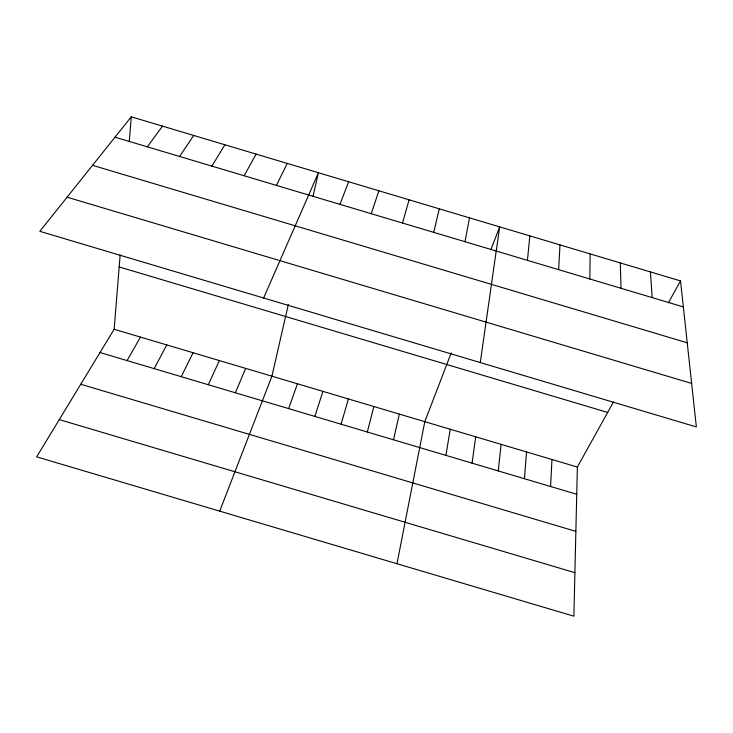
<?xml version="1.0" encoding="UTF-8"?>
<svg xmlns="http://www.w3.org/2000/svg" width="733" height="733" viewBox="0 0 733 733"><rect width="100%" height="100%" fill="white"/><g stroke="black" fill="none" stroke-linecap="round" stroke-linejoin="round"><path stroke-width="1.1" d="M589.827 278.98L590.147 253.911M613.494 401.876L577.366 467.058L573.884 616.196L36.65 456.861L114.156 329.264L120.148 254.882M550.584 486.492L551.958 459.499M558.638 269.671L559.994 244.904M524.425 478.722L526.541 451.94M129.265 141.716L131.271 116.804L680.526 280.913L696.35 426.936L39.829 231.335L131.271 116.804M527.43 260.352L529.84 235.889M498.266 470.943L501.115 444.372M472.089 463.155L475.68 436.804M480.271 362.551L499.668 226.873L490.89 249.706M445.911 455.376L450.236 429.236M464.988 241.698L469.486 217.857M396.984 563.723L424.792 421.667L451.226 352.912M393.52 439.8L399.338 414.099M288.344 304.378L271.934 376.194L219.698 511.148M312.973 196.572L318.424 172.722L263.623 298.01M433.744 232.37L439.296 208.841M367.315 432.003L373.867 406.522M402.499 223.043L409.096 199.816M341.102 424.215L348.395 398.944M314.878 416.417L322.914 391.367M371.228 213.706L378.879 190.791M288.646 408.62L297.433 383.78M339.956 204.36L348.661 181.757M235.366 392.778L245.656 368.378M208.309 384.733L219.378 360.563M181.253 376.689L193.081 352.738M276.423 185.394L287.263 163.413M154.187 368.635L166.785 344.913M244.162 175.755L256.083 154.095M668.432 302.729L680.526 280.913M127.102 360.59L140.47 337.088M211.892 166.116L224.903 144.777M179.603 156.477L193.704 135.458M147.315 146.829L162.488 126.131M80.749 384.266L575.863 531.361M59.272 419.615L574.901 572.684M114.999 137.181L683.339 306.907M92.532 165.328L687.233 342.797M67.088 197.186L691.631 383.423M119.177 266.94L607.639 412.432M114.156 329.264L577.366 467.058M100.018 352.536L576.734 494.271M650.409 271.916L652.178 297.607M620.283 262.918L621.016 288.298"/></g></svg>
